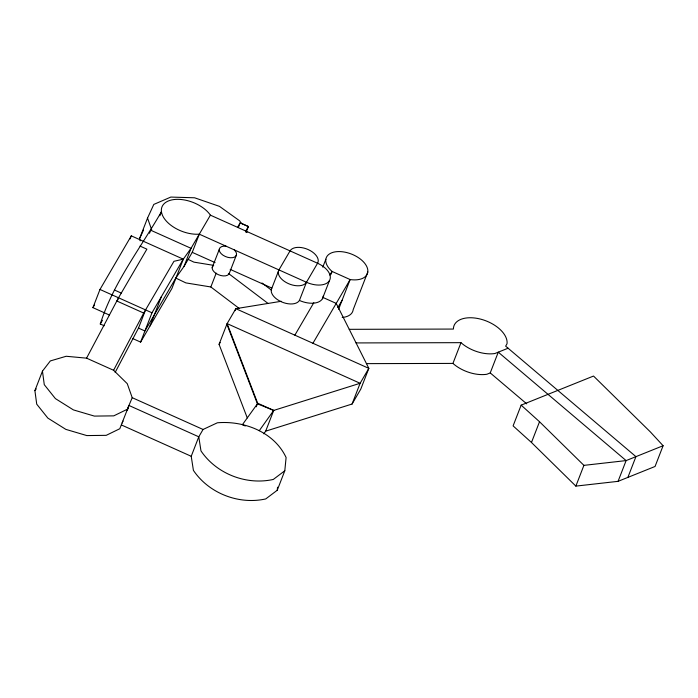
<?xml version="1.0" encoding="UTF-8"?>
<svg xmlns="http://www.w3.org/2000/svg" width="698" height="698" viewBox="0 0 698 698"><rect width="100%" height="100%" fill="white"/><g stroke="black" fill="none" stroke-linecap="round" stroke-linejoin="round"><path stroke-width="1.05" d="M277.246 490.258L284.801 470.775L286.101 457.522C274.253 432.123 244.134 420.484 217.375 422.787L203.066 429.471L198.782 436.808L191.226 456.291L193.407 470.373C208.859 493.338 238.786 504.942 265.737 498.93L277.246 490.258L277.542 487.195M284.801 470.775L273.293 479.447C246.342 485.459 216.415 473.855 200.972 450.891L198.782 436.808L128.947 405.468L119.803 428.729L106.209 435.343L86.822 435.578L65.848 429.383L47.848 418.093L36.724 404.168L34.9 390.627L42.456 371.144L50.326 360.936L66.17 356.268L86.569 358.161L113.591 370.28L127.263 383.682L132.21 397.677L127.359 409.246L113.765 415.86L94.378 416.095L73.403 409.901L55.404 398.61L44.279 384.685L42.456 371.144M109.481 315.077L92.93 307.644L99.98 289.461L131.294 235.845L183.286 259.167L191.034 248.314L210.403 215.159L317.573 263.242A19.178 10.915 21.2 0 1 329.465 280.579L322.415 298.761M130.116 238.873L131.294 235.845M104.211 325.765L100.268 323.994C113.294 282.908 140.211 248.654 161.439 211.703L159.877 215.743M140.185 240.819L139.478 238.847L147.531 218.099L153.804 204.418L170.827 197.072L194.594 197.787L219.504 206.381L239.693 220.847L241.386 223.526M117.36 300.821L118.529 297.793L146.885 249.16L140.019 246.08M149.512 233.272L150.288 231.256M115.161 372.418L138.501 328.095L145.559 309.912M132.733 338.565L140.603 342.099L151.972 312.791L183.286 259.167L173.942 261.305L143.718 313.07L113.591 370.28M150.061 325.905L161.421 296.606M183.286 259.167L171.917 288.475L140.603 342.099M127.298 410.345L128.057 408.391M138.501 328.095L144.922 330.974L176.236 277.35L183.984 266.496L191.034 248.314L150.698 230.218M183.984 266.496L192.247 252.353L199.296 234.17A27.187 15.478 21.2 0 1 164.257 218.491A27.187 15.478 21.2 0 1 175.399 199.41A27.187 15.478 21.2 0 1 210.403 215.159M212.175 267.683L219.224 249.509M239.301 308.516L210.84 286.965L216.206 273.127M238.585 226.902L240.156 222.863L248.392 226.518L246.036 232.574M236.491 254.787L229.433 272.97A9.083 5.174 21.2 0 1 218.204 274.619A9.083 5.174 21.2 0 1 213.169 265.668M247.275 417.91L219.076 344.358L227.12 323.61L235.837 308.682L281.233 301.292M235.069 310.654L235.837 308.682L368.832 368.352L360.787 389.1L352.071 404.037L265.676 431.163L263.765 433.807M271.888 288.082L278.938 269.908L290.036 250.896A15.129 8.612 21.2 0 1 308.184 249.57A15.129 8.612 21.2 0 1 317.573 263.242L306.466 282.262L299.416 300.437A15.129 8.612 21.2 0 1 281.277 301.763A15.129 8.612 21.2 0 1 271.888 288.082L230.183 269.376M256.236 406.829L257.641 403.2L227.12 323.61L360.116 383.281L368.832 368.352L336.218 303.394L322.895 297.427M259.237 430.736L273.721 410.415L360.116 383.281L352.071 404.037M322.773 267.159L325.853 259.228M265.676 431.163L273.721 410.415L257.641 403.2M330.922 274.401L332.065 271.435A22.048 12.555 21.2 0 1 335.206 251.856A22.048 12.555 21.2 0 1 366.424 265.868A22.048 12.555 21.2 0 1 350.143 279.549L312.931 343.268M338.617 309.258L350.143 279.549L332.065 271.435L329.927 275.108M367.802 271.958L353.188 309.633A22.048 12.555 21.2 0 1 342.195 317.477M366.406 363.632L452.932 363.414L460.985 342.666A28.121 16.01 21.2 0 0 494.908 353.52L508.092 348.215M452.932 363.414A28.121 16.01 21.2 0 0 486.864 374.268L490.232 372.915L498.276 352.167L626.115 460.593L663.1 445.725L650.37 431.922L593.527 376.048L521.153 405.145L513.1 425.893L531.475 442.488L575.859 486.113L618.062 481.341L655.056 466.473L663.1 445.725M531.475 442.488L539.528 421.74L521.153 405.145M575.859 486.113L583.912 465.365L626.115 460.593L618.062 481.341M627.886 477.397L635.93 456.64L505.649 346.147L507.027 343.756A28.121 16.01 21.2 0 0 481.288 319.309A28.121 16.01 21.2 0 0 453.403 329.063L349.236 329.325M122.202 423.005L123.023 421.06M139.478 238.847L143.509 230.052M86.569 358.161L118.529 297.793M92.93 307.644L94.57 304.825M100.268 323.994L102.449 320.26M237.538 227.339L240.156 222.863L248.366 226.545L245.757 231.021M219.076 344.358L220.158 342.491M294.861 335.162L313.812 302.705M337.806 307.635L342.099 300.297M226.885 324.212L257.414 403.81L242.407 424.698L245.286 425.998M34.9 390.627L36.209 388.926M356.067 342.927L460.985 342.666M213.693 265.362L193.931 262.143L188.251 259.429M210.84 286.965L185.877 282.899L175.468 277.909M257.414 403.81L273.721 410.415M199.296 234.17L306.466 282.262A19.178 10.915 21.2 0 0 329.465 280.579M192.247 252.353L215.071 262.588M114.385 289.993L121.243 293.073M99.98 289.461L151.972 312.791M116.688 300.943L143.718 313.07M132.21 397.677L203.066 429.471M121.391 424.951L191.226 456.291M262.003 282.995L271.496 290.185M228.377 273.398L268.049 303.438M490.232 372.915L526.702 403.845M539.528 421.74L583.912 465.365M245.897 230.645L247.022 232.425M147.531 218.099L151.736 229.939M323.253 296.031A19.178 10.915 21.2 0 1 299.416 300.437M306.466 282.262A15.129 8.612 21.2 0 1 288.326 283.58A15.129 8.612 21.2 0 1 278.938 269.908M234.258 249.858A9.083 5.174 21.2 0 1 232.547 257.675A9.083 5.174 21.2 0 1 219.861 251.978A9.083 5.174 21.2 0 1 226.091 246.193"/></g></svg>
